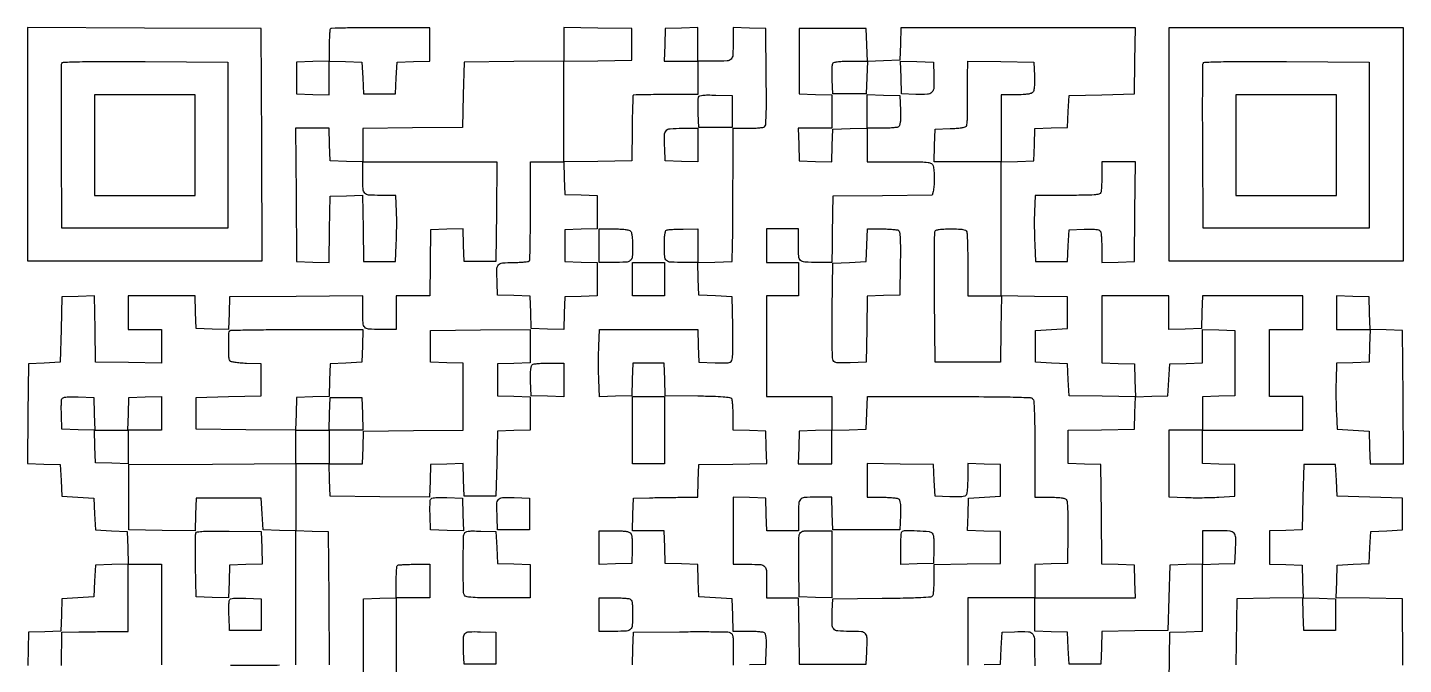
# Model space of a CAD drawing. Extents: x 156 to 936, y 95 to 969.
# Drawn here: x 156 to 936, y 608 to 969 of the extents above; entities that cross this region are included whole.
import ezdxf

# ---------------------------------------------------------------- set-up
doc = ezdxf.new("R2010")
doc.units = 0

msp = doc.modelspace()

# ---------------------------------------------------------------- linework, layer by layer
for points in [[(565.25, 608.212474), (574.5, 608.5), (574.793098, 616.914347, 0.008519), (574.864234, 620.914541, 0.027159), (574.721251, 623.5815, 0.039341), (574.389362, 625.340297, 0.187221), (573.793098, 626.149034, 0.110258), (572.895183, 626.472431, 0.009596), (570.467433, 626.732898, 0.012245), (567.527258, 626.918956, 0.009211), (564.287526, 626.984687), (556.075052, 627), (555.787526, 636.25), (555.5, 645.5), (546, 646), (536.5, 646.5), (536.212964, 655.712964), (535.925929, 664.925929), (526.712964, 665.212964), (517.5, 665.5), (517.212474, 674.75), (516.924948, 684), (507.924948, 684), (498.924948, 684), (499.212474, 693.25), (499.5, 702.5), (508.5, 702.698134, -0.001314), (512.611676, 702.777843, -0.000757), (517.562414, 702.853302, -0.000757), (522.533345, 702.914013, -0.001267), (526.712474, 702.948134), (535.924948, 703), (536.212474, 712.25), (536.5, 721.5), (555.787238, 721.771723), (575.074477, 722.043446), (574.787238, 731.271723), (574.5, 740.5), (565.25, 740.787526), (556, 741.075052), (555.984687, 749.287526, 0.008758), (555.921986, 752.522496, 0.011772), (555.744962, 755.447913, 0.008973), (555.497738, 757.86498, 0.111987), (555.190103, 758.726647, 0.224357), (554.214502, 759.342971, 0.01105), (550.324934, 759.732937, 0.012194), (544.668275, 760.035521, 0.003561), (535.955416, 760.226647), (517.5, 760.5), (517.212474, 769.75), (516.924948, 779), (508, 779), (499.075052, 779), (498.787526, 769.75), (498.5, 760.5), (489.347764, 760.213768), (480.195529, 759.927536), (479.847764, 769.463768, -0.005725), (479.739265, 773.802516, -0.003372), (479.703949, 778.989357, -0.003372), (479.738574, 784.172755, -0.005759), (479.84653, 788.5), (480.193059, 798), (508.059004, 798), (535.924948, 798), (536.212474, 788.75), (536.5, 779.5), (545.721624, 779.21285, 0.00416), (551.576476, 779.079288, 0.054076), (553.743005, 779.282581, 0.166055), (554.844799, 779.929199, 0.117853), (555.507139, 781.21285, 0.05373), (555.719146, 782.781122, 0.003049), (555.821517, 787.675025, 0.004642), (555.853811, 793.513002, 0.003387), (555.785515, 800), (555.5, 816.5), (546, 817), (536.5, 817.5), (536.212959, 826.713341), (535.925919, 835.926682), (545.712959, 836.213341), (555.5, 836.5), (555.670976, 846, 0.002376), (555.742092, 851.369203, 0.000468), (555.814941, 861.007812, 0.000496), (555.878173, 872.237826, 0.00046), (555.920976, 883.75), (556, 912), (564.25, 912.015313, 0.008989), (567.502198, 912.079824, 0.012014), (570.448568, 912.262256, 0.009292), (572.882092, 912.517364, 0.111089), (573.766401, 912.834466, 0.238479), (574.438935, 913.964071, 0.008349), (574.712289, 919.206078, 0.009301), (574.846326, 927.183108, 0.001978), (574.766401, 941.069153), (574.5, 968.5), (565.25, 968.787526), (556, 969.075052), (556, 961.119313, -0.011676), (555.823888, 953.578687, -0.180709), (554.821417, 951.23551, -0.191194), (552.550484, 950.190859, -0.01333), (545.393011, 950), (536, 950), (536, 959.537526), (536, 969.075052), (526.75, 968.787526), (517.5, 968.5), (517.212474, 959.25), (516.924948, 950), (526.462474, 950), (536, 950), (536, 940.538462), (536, 931.076923), (517.871795, 931.076923, 0.002054), (510.893307, 931.048256, 0.003314), (504.951885, 930.960059, 0.000624), (499.724408, 930.841274, 0.192691), (499.345753, 930.679086, 0.189708), (499.180902, 930.300251, 0.000599), (498.998993, 924.995868, 0.003227), (498.838484, 918.969722, 0.002), (498.723958, 911.890625), (498.5, 893.5), (479.25, 893.228407), (460, 892.956814), (460, 921.456814), (460, 949.956814), (479.25, 950.228407), (498.5, 950.5), (498.5, 959.5), (498.5, 968.5), (479.25, 968.771593), (460, 969.043186), (460, 959.537166), (460, 950.031147), (431.75, 949.765573), (403.5, 949.5), (403, 931), (402.5, 912.5), (374.25, 912.234427), (346, 911.968853), (346, 902.446901), (346, 892.924948), (336.75, 893.212474), (327.5, 893.5), (327.212474, 902.75), (326.924948, 912), (317.450449, 912), (307.97595, 912), (308.237975, 874.25), (308.5, 836.5), (317.727798, 836.212768), (326.955596, 835.925536), (327.227798, 854.712768), (327.5, 873.5), (336.727798, 873.787232), (345.955596, 874.074464), (346.227798, 855.287232), (346.5, 836.5), (355.5, 836.5), (364.5, 836.5), (365, 846, 0.006705), (365.168824, 850.307538, 0.004022), (365.25953, 855.426563, 0.004027), (365.267784, 860.521873, 0.007), (365.18138, 864.75), (364.86276, 874), (356.038369, 874, -0.01499), (349.335529, 874.201, -0.196161), (347.137427, 875.255654, -0.174382), (346.169958, 877.604316, -0.011363), (346, 885.081787), (346, 893), (384.015573, 893), (422.031147, 893), (421.765573, 864.75), (421.5, 836.5), (412.5, 836.5), (403.5, 836.5), (403.211984, 845.787023), (402.923969, 855.074046), (393.711984, 854.787023), (384.5, 854.5), (384.227935, 835.75), (383.955869, 817), (374.477935, 817), (365, 817), (365, 807.5), (365, 798), (356.106989, 798, -0.01478), (349.349052, 798.19981, -0.195639), (347.142158, 799.253676, -0.175095), (346.170583, 801.602517, -0.011384), (346, 809.093813), (346, 817.02405), (308.25, 816.762025), (270.5, 816.5), (270.211984, 807.212977), (269.923969, 797.925954), (260.711984, 798.212977), (251.5, 798.5), (251.212474, 807.75), (250.924948, 817), (231.962474, 817), (213, 817), (213, 807.5), (213, 798), (222.5, 798), (232, 798), (232, 788.477935), (232, 778.955869), (213.25, 779.227935), (194.5, 779.5), (194.227798, 798.287232), (193.955596, 817.074464), (184.727798, 816.787232), (175.5, 816.5), (175, 798), (174.5, 779.5), (165.5, 779), (156.5, 778.5), (156.234491, 750.287731), (155.968982, 722.075462), (165.234491, 721.787731), (174.5, 721.5), (175, 712.5), (175.5, 703.5), (184.5, 703), (193.5, 702.5), (194, 693.5), (194.5, 684.5), (203.5, 684), (212.5, 683.5), (212.787023, 674.288016), (213.074046, 665.076031), (203.787023, 664.788016), (194.5, 664.5), (194, 655.5), (193.5, 646.5), (184.5, 646), (175.5, 645.5), (175.212964, 636.287036), (174.925929, 627.074071), (165.712964, 626.787036), (156.5, 626.5), (156.227935, 607.75)], [(803.234389, 598.227877), (803.5, 626.5), (812.75, 626.787526), (822, 627.075052), (822, 646), (822, 664.924948), (831.25, 665.212474), (840.5, 665.5), (840.800912, 672.479083, 0.012322), (840.941866, 680.11956, 0.176722), (840.009281, 682.627338, 0.202101), (837.732324, 683.772817, 0.01682), (830.980948, 684), (822, 684), (822, 674.537526), (822, 665.075052), (812.75, 664.787526), (803.5, 664.5), (803, 646), (802.5, 627.5), (783.787236, 627.228072), (765.074471, 626.956143), (764.787236, 617.728072), (764.5, 608.5), (755.5, 608.5), (746.5, 608.5), (746, 617.5), (745.5, 626.5), (736.25, 626.787526), (727, 627.075052), (727, 636.537526), (727, 646), (755.537526, 646), (784.075052, 646), (783.787526, 655.25), (783.5, 664.5), (774.26551, 664.787321), (765.03102, 665.074641), (764.76551, 693.287321), (764.5, 721.5), (755.25, 721.787526), (746, 722.075052), (746, 731.515461), (746, 740.955869), (764.75, 741.227935), (783.5, 741.5), (783.787036, 750.712964), (784.074071, 759.925929), (793.287036, 760.212964), (802.5, 760.5), (803, 769.5), (803.5, 778.5), (812.75, 778.787526), (822, 779.075052), (822, 788.575052), (822, 798.075052), (831.25, 797.787526), (840.5, 797.5), (840.5, 779), (840.5, 760.5), (831.25, 760.212474), (822, 759.924948), (822, 750.462474), (822, 741), (812.5, 741), (803, 741), (803, 722.06862), (803, 703.13724), (812.511208, 702.81862, 0.006743), (816.822257, 702.732384, 0.004047), (821.942394, 702.74047, 0.004052), (827.036597, 702.831037, 0.007047), (831.261208, 703), (840.5, 703.5), (840.5, 712.5), (840.5, 721.5), (831.25, 721.787526), (822, 722.075052), (822, 731.537526), (822, 741), (850.5, 741), (879, 741), (879, 750.5), (879, 760), (869.5, 760), (860, 760), (860, 779), (860, 798), (869.5, 798), (879, 798), (879, 807.5), (879, 817), (850.537526, 817), (822.075052, 817), (821.787526, 807.75), (821.5, 798.5), (812.25, 798.212474), (803, 797.924948), (803, 807.462474), (803, 817), (784, 817), (765, 817), (765, 798.037526), (765, 779.075052), (774.25, 778.787526), (783.5, 778.5), (783.78782, 769.227796), (784.075639, 759.955591), (765.28782, 760.227796), (746.5, 760.5), (746, 769.5), (745.5, 778.5), (736.5, 779), (727.5, 779.5), (727.5, 788.5), (727.5, 797.5), (736.5, 798), (745.5, 798.5), (745.5, 807.5), (745.5, 816.5), (726.75, 816.772065), (708, 817.044131), (708, 854.984539), (708, 892.924948), (717.25, 893.212474), (726.5, 893.5), (726.787036, 902.712964), (727.074071, 911.925929), (736.287036, 912.212964), (745.5, 912.5), (746, 921.5), (746.5, 930.5), (765, 931), (783.5, 931.5), (783.772065, 950.25), (784.044131, 969), (717.559591, 969), (651.075052, 969), (650.787526, 959.75), (650.5, 950.5), (641.288016, 950.212977), (632.076031, 949.925954), (631.788016, 959.212977), (631.5, 968.5), (612.5, 968.5), (593.5, 968.5), (593.5, 950), (593.5, 931.5), (602.75, 931.212474), (612, 930.924948), (612, 921.462474), (612, 912), (602.462474, 912), (592.924948, 912), (593.212474, 902.75), (593.5, 893.5), (602.711984, 893.212977), (611.923969, 892.925954), (612.211984, 902.212977), (612.5, 911.5), (622.25, 911.786212), (632, 912.072424), (632, 902.536212), (632, 893), (650.383369, 893, -0.00165), (662.494077, 892.96004, -0.027846), (666.484538, 892.711202, -0.107359), (668.391887, 892.053934, -0.193151), (669.369714, 890.75, -0.050968), (669.823438, 887.938256, -0.014467), (669.952957, 883.505263, -0.014459), (669.825991, 879.072888, -0.051126), (669.373736, 876.265382), (668.774782, 874.030764), (640.637391, 873.765382), (612.5, 873.5), (612.329024, 864, 0.000729), (612.257785, 859.692568, 0.000437), (612.185059, 854.573437, 0.000437), (612.121575, 849.478045, 0.00076), (612.079024, 845.25), (612, 836), (604.081787, 836, -0.01141), (596.599988, 836.170753, -0.175208), (594.252746, 837.14255, -0.195511), (593.199638, 839.349521, -0.014768), (593, 846.106989), (593, 855), (584, 855), (575, 855), (575, 845.5), (575, 836), (584, 836), (593, 836), (593, 826.5), (593, 817), (584, 817), (575, 817), (574.952167, 808.75, 0.000505), (574.894052, 796.61393, 0.000739), (574.86946, 785.932285, 0.000844), (574.877389, 776.752073, 0.001535), (574.919577, 769.25), (575, 760), (593.5, 760), (612, 760), (612, 750.537526), (612, 741.075052), (602.75, 740.787526), (593.5, 740.5), (593.212474, 731.25), (592.924948, 722), (602.462474, 722), (612, 722), (612, 731.463788), (612, 740.927576), (621.75, 741.213788), (631.5, 741.5), (631.787526, 750.75), (632.075052, 760), (678.337526, 760, -0.001232), (701.012928, 759.944134, -0.005088), (714.724954, 759.737031, -0.002796), (724.330231, 759.440432, -0.189454), (725.8, 758.8, -0.181348), (726.41056, 757.456676, -0.006431), (726.728022, 751.684478, -0.008249), (726.940608, 743.376367, -0.002271), (727, 730.3), (727, 703), (735.377555, 703, -0.009865), (739.187101, 702.924833, -0.024503), (741.964554, 702.678513, -0.030982), (743.915128, 702.28434, -0.155417), (744.841556, 701.690913, -0.154677), (745.331439, 700.484768, -0.008096), (745.596234, 696.266298, -0.010385), (745.742011, 690.601155, -0.004306), (745.714001, 682.940913), (745.5, 665.5), (736.25, 665.212474), (727, 664.924948), (727, 655.462474), (727, 646), (708, 646), (689, 646), (689, 626.962474), (689, 607.924948)], [(308, 608), (308, 645.962474), (308, 683.924948), (298.75, 684.212474), (289.5, 684.5), (289, 693.5), (288.5, 702.5), (270, 702.5), (251.5, 702.5), (251.212184, 693.228074), (250.924368, 683.956148), (232.212184, 684.228074), (213.5, 684.5), (213.5, 703), (213.5, 721.5), (260.75, 721.759792), (308, 722.019583), (308, 731.494218), (308, 740.968853), (279.75, 741.234427), (251.5, 741.5), (251.5, 750.5), (251.5, 759.5), (270, 760), (288.5, 760.5), (288.5, 769.5), (288.5, 778.5), (280.031844, 778.793967, -0.010674), (276.460658, 778.994333, -0.020911), (273.63313, 779.333008, -0.02067), (271.533237, 779.763838, -0.192561), (270.797157, 780.293967, -0.133392), (270.178499, 782.287185, -0.007019), (270.032329, 789.023097, -0.005527), (270.05564, 795.887811, -0.19516), (270.666667, 797.333333, -0.193927), (271.306725, 797.605682, -0.000419), (282.11519, 797.804167, -0.002711), (294.328739, 797.951986, -0.00167), (308.704192, 798), (346.075052, 798), (345.787526, 788.75), (345.5, 779.5), (336.5, 779), (327.5, 778.5), (327.212964, 769.287036), (326.925929, 760.074071), (317.712964, 759.787036), (308.5, 759.5), (308.212474, 750.25), (307.924948, 741), (317.424948, 741), (326.924948, 741), (327.212474, 750.25), (327.5, 759.5), (336.5, 759.5), (345.5, 759.5), (345.787526, 750.25), (346.075052, 741), (336.537526, 741), (327, 741), (327, 731.5), (327, 722), (336.462474, 722), (345.924948, 722), (346.212474, 731.25), (346.5, 740.5), (374.75, 740.765573), (403, 741.031147), (403, 759.978047), (403, 778.924948), (393.75, 779.212474), (384.5, 779.5), (384.5, 788.5), (384.5, 797.5), (412.75, 797.765573), (441, 798.031147), (441, 788.553099), (441, 779.075052), (431.75, 778.787526), (422.5, 778.5), (422.5, 769.5), (422.5, 760.5), (431.75, 760.212474), (441, 759.924948), (441, 750.5), (441, 741.075052), (431.75, 740.787526), (422.5, 740.5), (422, 722), (421.5, 703.5), (412.5, 703.5), (403.5, 703.5), (403.211984, 712.787023), (402.923969, 722.074046), (393.711984, 721.787023), (384.5, 721.5), (384.212269, 712.234491), (383.924538, 702.968982), (355.712269, 703.234491), (327.5, 703.5), (327.212474, 712.75), (326.924948, 722), (317.462474, 722), (308, 722), (308, 703.037526), (308, 684.075052), (317.25, 683.787526), (326.5, 683.5), (326.762025, 645.75), (327.02405, 608)], [(175.227935, 607.75), (175.5, 626.5), (185, 626.670976, -0.000729), (189.307432, 626.742215, -0.000437), (194.426562, 626.814941, -0.000437), (199.521955, 626.878425, -0.00076), (203.75, 626.920976), (213, 627), (213, 646), (213, 665), (222.5, 665), (232, 665), (232, 636.5), (232, 608)], [(346.5, 598.5), (346.5, 645.5), (355.75, 645.787526), (365, 646.075052), (365, 654.870859, -0.007069), (365.048335, 658.289663, -0.010516), (365.195833, 661.278732, -0.005912), (365.400837, 663.768224, -0.174595), (365.666667, 664.333333, -0.174709), (366.23216, 664.599192, -0.005871), (368.732292, 664.804167, -0.010477), (371.733476, 664.951666, -0.007039), (375.166667, 665), (384, 665), (384, 655.5), (384, 646), (374.5, 646), (365, 646), (365, 617.5), (365, 589)], [(498.924948, 608), (499.212474, 617.25), (499.5, 626.5), (525.5, 626.778335, -0.002047), (535.625808, 626.845282, -0.00301), (544.523438, 626.814115, -0.001415), (552.094027, 626.720587, -0.055924), (553.75, 626.509283, -0.122904), (555.004173, 625.851193, -0.154199), (555.672454, 624.728709, -0.053121), (555.947621, 622.536558, -0.004682), (556, 616.943422), (556, 607.924948)], [(698.25, 608.212474), (707.5, 608.5), (708, 617.5), (708.5, 626.5), (715.479083, 626.800912, -0.019909), (723.395602, 626.826849, -0.254894), (725.859043, 625.364565, -0.130519), (726.828541, 621.946381, -0.0042), (726.95, 607.487223)], [(271.054504, 607.940094, 0.000357), (278.794857, 607.92661, 0.000323), (286.798823, 607.923551, 0.000323), (293.967202, 607.930074, 0.001033), (298.75, 607.947395)]]:
    msp.add_lwpolyline(points, format="xyb")
for points in [[(156, 903.007138), (156, 837), (222.50719, 837), (289.014379, 837), (288.75719, 902.75), (288.5, 968.5), (222.25, 968.757138), (156, 969.014276)], [(803, 903), (803, 837), (869.5, 837), (936, 837), (936, 903), (936, 969), (869.5, 969), (803, 969)], [(194, 902.5), (194, 874), (222.5, 874), (251, 874), (251, 902.5), (251, 931), (222.5, 931), (194, 931)], [(841, 902.5), (841, 874), (869.5, 874), (898, 874), (898, 902.5), (898, 931), (869.5, 931), (841, 931)], [(517, 826.5), (517, 817), (508, 817), (499, 817), (499, 826.5), (499, 836), (508, 836), (517, 836)], [(517, 741), (517, 722), (508, 722), (499, 722), (499, 741), (499, 760), (508, 760), (517, 760)], [(897.5, 636.5), (897.5, 627.5), (888.5, 627.5), (879.5, 627.5), (879.211971, 636.788029), (878.923942, 646.076058), (888.211971, 645.788029), (897.5, 645.5)]]:
    msp.add_lwpolyline(points, close=True)
for points in [[(327.666667, 968.333333, 0.174595), (327.400837, 967.768224, 0.005912), (327.195833, 965.278732, 0.010516), (327.048335, 962.289663, 0.007069), (327, 958.870859), (327, 950.075052), (317.75, 949.787526), (308.5, 949.5), (308.5, 940.5), (308.5, 931.5), (317.75, 931.212474), (327, 930.924948), (327, 940.5), (327, 950.075052), (336.25, 949.787526), (345.5, 949.5), (346, 940.5), (346.5, 931.5), (355.5, 931.5), (364.5, 931.5), (365, 940.5), (365.5, 949.5), (374.75, 949.787526), (384, 950.075052), (384, 959.537526), (384, 969), (356.166667, 969, 0.002241), (345.448334, 968.95195, 0.003605), (336.313542, 968.804167, 0.000738), (328.298487, 968.604845, 0.192076)], [(269.5, 902.5), (269.5, 855.5), (222.5, 855.5), (175.5, 855.5), (175.239372, 901.5, -0.000997), (175.174287, 919.225103, -0.001596), (175.197198, 934.357597, -0.000282), (175.267665, 947.72814, -0.090314), (175.461789, 948.759906, -0.301449), (176.45055, 949.464468, -0.003096), (185.402033, 949.70934, -0.005599), (198.68089, 949.841585, -0.001079), (222.722417, 949.759906), (269.5, 949.5)], [(631.787526, 940.75), (631.5, 931.5), (622, 931.5), (612.5, 931.5), (612.205027, 939.411609, -0.006569), (612.129541, 942.539392, -0.008656), (612.147568, 945.392336, -0.006579), (612.235027, 947.7687, -0.079281), (612.423642, 948.661609, -0.232778), (613.123343, 949.30951, -0.039419), (614.956055, 949.701615, -0.025999), (617.868536, 949.93507, -0.007), (622.506141, 950), (632.075052, 950)], [(669.793771, 941.655204, -0.019645), (669.781389, 934.978805, -0.185166), (668.666193, 932.394058, -0.189669), (666.123234, 931.251102, -0.020771), (659.596055, 931.212045), (651.5, 931.5), (651.211971, 940.788029), (650.923942, 950.076058), (660.211971, 949.788029), (669.5, 949.5)], [(726.793771, 941.655204, -0.01153), (726.842502, 938.264652, -0.021342), (726.701133, 935.514748, -0.023545), (726.405224, 933.431833, -0.126804), (725.921326, 932.405204, -0.145524), (724.939147, 931.748928, -0.03848), (723.078343, 931.326735, -0.027148), (720.342652, 931.0746, -0.009406), (716.377555, 931), (708, 931), (708, 912), (708, 893), (688.962474, 893), (669.924948, 893), (670.212474, 902.25), (670.5, 911.5), (678.968156, 911.793967, 0.010808), (682.52345, 911.994397, 0.020555), (685.367719, 912.334572, 0.020081), (687.496413, 912.766737, 0.185608), (688.254806, 913.293967, 0.1249), (688.570891, 914.165968, 0.008673), (688.786221, 916.789478, 0.011897), (688.915703, 919.964693, 0.008652), (688.914506, 923.5, -0.002437), (688.862391, 927.58135, -0.001458), (688.838237, 932.433044, -0.00146), (688.842377, 937.263091, -0.002537), (688.877856, 941.272065), (689, 950.044131), (707.75, 949.772065), (726.5, 949.5)], [(916.5, 902.5), (916.5, 855.5), (869.5, 855.5), (822.5, 855.5), (822.239372, 901.5, -0.000997), (822.174287, 919.225103, -0.001596), (822.197198, 934.357597, -0.000282), (822.267665, 947.72814, -0.090314), (822.461789, 948.759906, -0.301449), (823.45055, 949.464468, -0.003096), (832.402033, 949.70934, -0.005599), (845.68089, 949.841585, -0.001079), (869.722417, 949.759906), (916.5, 949.5)], [(555.5, 921.5), (555.5, 912.5), (546, 912.5), (536.5, 912.5), (536.205027, 920.411609, -0.00675), (536.130612, 923.542108, -0.00884), (536.151823, 926.403425, -0.006817), (536.244157, 928.786543, -0.078674), (536.438128, 929.699359, -0.226742), (537.142535, 930.366783, -0.050502), (538.808733, 930.724677, -0.028831), (541.565901, 930.870994, -0.006604), (546.233101, 930.787749), (555.5, 930.5)], [(650.793098, 922.085653, -0.008519), (650.864234, 918.085459, -0.027159), (650.721251, 915.4185, -0.039341), (650.389362, 913.659703, -0.187221), (649.793098, 912.850966, -0.110402), (648.894283, 912.527533, -0.00954), (646.45641, 912.267102, -0.012203), (643.504112, 912.081041, -0.00917), (640.25, 912.015313), (632, 912), (632, 921.537526), (632, 931.075052), (641.25, 930.787526), (650.5, 930.5)], [(536, 902.462474), (536, 892.924948), (526.75, 893.212474), (517.5, 893.5), (517.199088, 900.479083, -0.012322), (517.058134, 908.11956, -0.176722), (517.990719, 910.627338, -0.202101), (520.267676, 911.772817, -0.01682), (527.019052, 912), (536, 912)], [(460.212474, 883.75), (460.5, 874.5), (469.75, 874.212474), (479, 873.924948), (479, 864.5), (479, 855.075052), (469.75, 854.787526), (460.5, 854.5), (460.5, 845.5), (460.5, 836.5), (469.75, 836.212474), (479, 835.924948), (479, 826.5), (479, 817.075052), (469.75, 816.787526), (460.5, 816.5), (460.211984, 807.212977), (459.923969, 797.925954), (450.711984, 798.212977), (441.5, 798.5), (441.212964, 807.712964), (440.925929, 816.925929), (431.712964, 817.212964), (422.5, 817.5), (422.199088, 824.479083, -0.012045), (422.054898, 832.067023, -0.169595), (422.952412, 834.595546, -0.207143), (425.157479, 835.758173, -0.019178), (431.460035, 836, 0.010991), (434.731567, 836.071925, 0.016338), (437.588036, 836.291265, 0.011429), (439.903732, 836.599118, 0.218951), (440.494773, 836.991542, 0.133186), (440.743266, 837.828039, 0.000825), (440.920434, 845.772428, 0.003296), (441.048377, 854.875336, 0.002086), (441.083297, 865.491542), (441.059014, 893), (450.491981, 893), (459.924948, 893)], [(765, 885.081787, -0.00705), (764.955615, 881.933927, -0.008902), (764.821697, 879.0249, -0.007317), (764.631074, 876.599719, -0.06844), (764.393011, 875.581787, -0.248788), (763.394569, 874.711874, -0.036436), (760.651329, 874.279862, -0.018358), (755.751124, 874.051113, -0.002484), (745.461631, 874), (727.13724, 874), (726.81862, 864.75, 0.007), (726.732216, 860.521873, 0.004027), (726.74047, 855.426563, 0.004022), (726.831176, 850.307538, 0.006705), (727, 846), (727.5, 836.5), (736.5, 836.5), (745.5, 836.5), (746, 845.5), (746.5, 854.5), (754.914347, 854.793098, -0.008519), (758.914541, 854.864234, -0.027159), (761.5815, 854.721251, -0.039341), (763.340297, 854.389362, -0.187221), (764.149034, 853.793098, -0.110544), (764.472502, 852.893389, -0.009485), (764.732898, 850.445387, -0.01216), (764.918962, 847.480966, -0.009129), (764.984687, 844.212474), (765, 835.924948), (774.25, 836.212474), (783.5, 836.5), (783.765573, 864.75), (784.031147, 893), (774.515573, 893), (765, 893)], [(497.8, 853.8, -0.142062), (498.301898, 852.888147, -0.021703), (498.672007, 850.825282, -0.021121), (498.91981, 848.136184, -0.012415), (499, 844.906989, -0.019554), (498.772902, 839.102218, -0.206765), (497.690254, 837.052708, -0.159949), (495.310519, 836.157481, -0.01065), (487.918213, 836), (480, 836), (480, 845.5), (480, 855), (488.3, 855, -0.011084), (491.828493, 854.92177, -0.020332), (494.693122, 854.677711, -0.021091), (496.860329, 854.310542, -0.144849)], [(536, 845.5), (536, 836), (528.081787, 836, -0.011026), (520.639656, 836.164135, -0.16801), (518.278742, 837.098948, -0.201029), (517.211968, 839.230069, -0.016835), (517, 845.523655, -0.009126), (517.069231, 849.316322, -0.0261), (517.302781, 851.942696, -0.034019), (517.674808, 853.697678, -0.231604), (518.25, 854.337719, -0.075375), (519.103532, 854.540327, -0.005317), (521.55625, 854.717133, -0.007419), (524.498917, 854.854035, -0.005521), (527.75, 854.921053), (536, 855)], [(649.746956, 854.177552, -0.227096), (650.374715, 853.172733, -0.01462), (650.667344, 849.636527, -0.013443), (650.80957, 844.259053, -0.00333), (650.746956, 835.442865), (650.5, 817.5), (641.271928, 817.212764), (632.043857, 816.925529), (631.771928, 798.212764), (631.5, 779.5), (622.278376, 779.21285, -0.004156), (616.422547, 779.079212, -0.054103), (614.25723, 779.282469, -0.166371), (613.157095, 779.929153, -0.117981), (612.497282, 781.21285, -0.056112), (612.281402, 782.892893, -0.001462), (612.184728, 790.46565, -0.003071), (612.151785, 799.371574, -0.002092), (612.218906, 809.5), (612.5, 835.5), (622, 836), (631.5, 836.5), (631.787526, 845.75), (632.075052, 855), (640.287526, 854.984687, -0.008897), (643.523951, 854.92106, -0.011918), (646.453879, 854.741275, -0.009165), (648.874138, 854.490006, -0.111454)], [(688.393011, 853.418213, -0.081401), (688.635772, 852.244542, -0.002396), (688.821697, 847.184475, -0.00474), (688.955951, 841.207024, -0.003244), (689, 834.418213), (689, 817), (698.522065, 817), (708.044131, 817), (707.772065, 798.25), (707.5, 779.5), (689, 779.5), (670.5, 779.5), (670.237267, 815.995626, -0.001256), (670.171286, 830.07602, -0.001991), (670.193108, 842.139135, -0.000435), (670.263662, 852.729558, -0.08996), (670.455882, 853.745626, -0.235812), (671.089852, 854.325924, -0.034547), (672.846469, 854.698491, -0.026118), (675.495325, 854.931405, -0.00887), (679.361626, 855, -0.007303), (683.763435, 854.935708, -0.036059), (686.22948, 854.685046, -0.072045), (687.671317, 854.211672, -0.188)], [(898, 807.537526), (898, 798), (907.537526, 798), (917.075052, 798), (916.787526, 788.75), (916.5, 779.5), (907.315626, 779.213343), (898.131251, 778.926685), (897.815626, 769.213343, 0.006527), (897.730666, 764.840911, 0.004057), (897.73959, 759.709544, 0.004069), (897.830694, 754.645986, 0.007343), (898, 750.5), (898.5, 741.5), (907.5, 741), (916.5, 740.5), (916.787526, 731.25), (917.075052, 722), (926.549551, 722), (936.02405, 722), (935.762025, 759.75), (935.5, 797.5), (926.287036, 797.787036), (917.074071, 798.074071), (916.787036, 807.287036), (916.5, 816.5), (907.25, 816.787526), (898, 817.075052)], [(460, 769.462474), (460, 759.924948), (450.75, 760.212474), (441.5, 760.5), (441.206902, 768.914347, -0.008519), (441.135766, 772.914541, -0.027159), (441.278749, 775.5815, -0.039341), (441.610638, 777.340297, -0.187221), (442.206902, 778.149034, -0.110402), (443.105717, 778.472467, -0.00954), (445.54359, 778.732898, -0.012203), (448.495888, 778.918959, -0.00917), (451.75, 778.984687), (460, 779)], [(193.787526, 750.25), (194.075052, 741), (203.5, 741), (212.924948, 741), (213.212474, 750.25), (213.5, 759.5), (222.75, 759.787526), (232, 760.075052), (232, 750.537526), (232, 741), (222.5, 741), (213, 741), (213, 731.462474), (213, 721.924948), (203.75, 722.212474), (194.5, 722.5), (194.212964, 731.712964), (193.925929, 740.925929), (184.712964, 741.212964), (175.5, 741.5), (175.205027, 749.411609, -0.006757), (175.130652, 752.542211, -0.008847), (175.151984, 755.403842, -0.006825), (175.2445, 757.787219, -0.078651), (175.438673, 758.700781, -0.222283), (176.127059, 759.364206, -0.05328), (177.715903, 759.724548, -0.030281), (180.338027, 759.871594, -0.007113), (184.733647, 759.789171), (193.5, 759.5)], [(632, 712.522065), (632, 703), (640.25, 702.984687, -0.00917), (643.504112, 702.918959, -0.012203), (646.45641, 702.732898, -0.00954), (648.894283, 702.472467, -0.110402), (649.793098, 702.149034, -0.187221), (650.389362, 701.340297, -0.039341), (650.721251, 699.5815, -0.027159), (650.864234, 696.914541, -0.008519), (650.793098, 692.914347), (650.5, 684.5), (631.5, 684.5), (612.5, 684.5), (612.212474, 693.75), (611.924948, 703), (603.069463, 703, 0.014889), (596.341871, 702.79962, 0.195866), (594.139748, 701.745668, 0.174757), (593.170318, 699.397656, 0.011384), (593, 691.918213), (593, 684), (584.037526, 684), (575.075052, 684), (574.787526, 693.25), (574.5, 702.5), (565.25, 702.787526), (556, 703.075052), (556, 684.037526), (556, 665), (564.893011, 665, -0.014768), (571.650479, 664.800362, -0.195511), (573.85745, 663.747254, -0.175208), (574.829247, 661.400012, -0.01141), (575, 653.918213), (575, 646), (583.977935, 646), (592.955869, 646), (593.227935, 627.25), (593.5, 608.5), (612.5, 608.5), (631.5, 608.5), (631.800912, 615.479083, 0.012312), (631.941986, 623.117885, 0.176485), (631.010586, 625.626308, 0.202275), (628.736054, 626.772349, 0.016893), (622, 627, -0.016893), (615.263946, 627.227651, -0.202275), (612.989414, 628.373692, -0.176485), (612.058014, 630.882115, -0.012312), (612.199088, 638.520917), (612.5, 645.5), (640.450978, 645.766172, 0.002117), (654.091611, 645.953819, 0.008542), (662.411295, 646.245722, 0.006373), (668.103606, 646.615675, 0.236059), (669.185665, 647.266172, 0.111855), (669.495019, 648.132138, 0.009019), (669.743658, 650.554519, 0.011807), (669.921659, 653.486526, 0.008791), (669.984687, 656.727935), (670, 664.955869), (688.75, 665.227935), (707.5, 665.5), (707.5, 674.5), (707.5, 683.5), (698.212977, 683.788016), (688.925954, 684.076031), (689.212977, 693.288016), (689.5, 702.5), (698.5, 703), (707.5, 703.5), (707.5, 712.5), (707.5, 721.5), (698.25, 721.787526), (689, 722.075052), (688.984687, 713.787526, -0.009129), (688.918962, 710.519034, -0.01216), (688.732898, 707.554613, -0.009485), (688.472502, 705.106611, -0.110544), (688.149034, 704.206902, -0.187221), (687.340297, 703.610638, -0.039341), (685.5815, 703.278749, -0.027159), (682.914541, 703.135766, -0.008519), (678.914347, 703.206902), (670.5, 703.5), (670, 712.5), (669.5, 721.5), (650.75, 721.772065), (632, 722.044131)], [(402.788029, 693.211971), (403.076058, 683.923942), (393.788029, 684.211971), (384.5, 684.5), (384.205027, 692.411609, -0.006757), (384.130652, 695.542211, -0.008847), (384.151984, 698.403842, -0.006825), (384.2445, 700.787219, -0.078651), (384.438673, 701.700781, -0.222283), (385.127059, 702.364206, -0.05328), (386.715903, 702.724548, -0.030281), (389.338027, 702.871594, -0.007113), (393.733647, 702.789171), (402.5, 702.5)], [(440.5, 693.5), (440.5, 684.5), (431.5, 684.5), (422.5, 684.5), (422.199088, 691.479083, -0.011928), (422.050889, 699.182645, -0.176334), (422.972515, 701.678754, -0.210428), (425.215167, 702.770984, -0.017872), (431.778718, 702.788514), (440.5, 702.5)], [(288.787023, 674.288016), (289.074046, 665.076031), (279.787023, 664.788016), (270.5, 664.5), (270.211984, 655.212977), (269.923969, 645.925954), (260.711984, 646.212977), (251.5, 646.5), (251.225464, 663.964868, -0.002737), (251.155944, 670.750604, -0.0041), (251.176261, 676.676484, -0.001754), (251.252841, 681.735358, -0.08716), (251.443485, 682.71332, -0.27759), (252.293119, 683.376604, -0.016556), (255.670885, 683.675258, -0.014135), (260.989608, 683.817888, -0.003033), (270.218021, 683.748453), (288.5, 683.5)], [(422, 674.5), (422.5, 665.5), (431.75, 665.212474), (441, 664.924948), (441, 655.462474), (441, 646), (422.606989, 646, -0.002472), (412.276552, 646.051073, -0.018295), (407.359559, 646.27975, -0.036273), (404.606822, 646.711497, -0.24904), (403.606989, 647.581787, -0.090052), (403.063126, 650.459494, -0.001895), (403.013914, 665.016915, -0.001898), (403.075129, 679.572302, -0.089842), (403.62125, 682.455377, -0.183756), (404.353077, 683.273358, -0.083815), (405.73978, 683.717914, -0.037718), (408.184609, 683.883424, -0.006366), (412.87125, 683.787164), (421.5, 683.5)], [(497.921326, 682.594796, -0.126804), (498.405224, 681.568167, -0.023545), (498.701133, 679.485252, -0.021342), (498.842502, 676.735348, -0.01153), (498.793771, 673.344796), (498.5, 665.5), (489.25, 665.212474), (480, 664.924948), (480, 674.462474), (480, 684), (488.377555, 684, -0.009406), (492.342652, 683.9254, -0.027148), (495.078343, 683.673265, -0.03848), (496.939147, 683.251072, -0.145524)], [(612, 664.962474), (612, 645.924948), (602.75, 646.212474), (593.5, 646.5), (593.233386, 663, -0.003212), (593.170267, 669.484345, -0.004415), (593.202442, 675.314063, -0.002866), (593.300636, 680.203626, -0.052025), (593.502438, 681.75, -0.1229), (594.152607, 683.004071, -0.155168), (595.267526, 683.672456, -0.053392), (597.449051, 683.947644, -0.0047), (603.019052, 684), (612, 684)], [(668.921326, 682.594796, -0.126804), (669.405224, 681.568167, -0.023545), (669.701133, 679.485252, -0.021342), (669.842502, 676.735348, -0.01153), (669.793771, 673.344796), (669.5, 665.5), (660.25, 665.212474), (651, 664.924948), (651, 673.795808, -0.007009), (651.048332, 677.243385, -0.010438), (651.195833, 680.256685, -0.00583), (651.400781, 682.767459, -0.174822), (651.666667, 683.333333, -0.1982), (653.641278, 684.154415, -0.011379), (660.346099, 684.02018, -0.011327), (667.040061, 683.581573, -0.200106)], [(288.5, 636.5), (288.5, 627.5), (279.5, 627.5), (270.5, 627.5), (270.205027, 635.411609, -0.006757), (270.130652, 638.542211, -0.008847), (270.151984, 641.403842, -0.006825), (270.2445, 643.787219, -0.078651), (270.438673, 644.700781, -0.222283), (271.127059, 645.364206, -0.05328), (272.715903, 645.724548, -0.030281), (275.338027, 645.871594, -0.007113), (279.733647, 645.789171), (288.5, 645.5)], [(497.418213, 645.393011, -0.176711), (498.197023, 644.715136, -0.077051), (498.675157, 643.40921, -0.040223), (498.931881, 641.220641, -0.009092), (499, 637.474799, -0.012844), (498.820087, 630.471961, -0.180977), (497.836598, 628.205741, -0.188822), (495.624377, 627.191121, -0.014193), (488.893011, 627), (480, 627), (480, 636.5), (480, 646), (487.918213, 646, -0.00705), (491.066073, 645.955615, -0.008902), (493.9751, 645.821697, -0.007317), (496.400281, 645.631074, -0.06844)], [(421.5, 617.5), (421.5, 608.5), (412.5, 608.5), (403.5, 608.5), (403.199088, 615.479083, -0.011928), (403.050889, 623.182645, -0.176334), (403.972515, 625.678754, -0.210428), (406.215167, 626.770984, -0.017872), (412.778718, 626.788514), (421.5, 626.5)]]:
    msp.add_lwpolyline(points, format="xyb", close=True)
msp.add_lwpolyline([(935.749021, 607.787513), (935.5, 645.5), (916.712768, 645.772202), (897.925536, 646.044404), (898.212768, 655.272202), (898.5, 664.5), (907.5, 665), (916.5, 665.5), (917, 674.5), (917.5, 683.5), (926.5, 684), (935.5, 684.5), (935.5, 693.5), (935.5, 702.5), (917, 703), (898.5, 703.5), (898, 712.5), (897.5, 721.5), (888.5, 721.5), (879.5, 721.5), (879, 703), (878.5, 684.5), (869.25, 684.212474), (860, 683.924948), (860, 674.5), (860, 665.075052), (869.25, 664.787526), (878.5, 664.5), (878.787232, 655.272202), (879.074464, 646.044404), (860.287232, 645.772202), (841.5, 645.5), (841, 608)])

doc.saveas('drawing.dxf')
